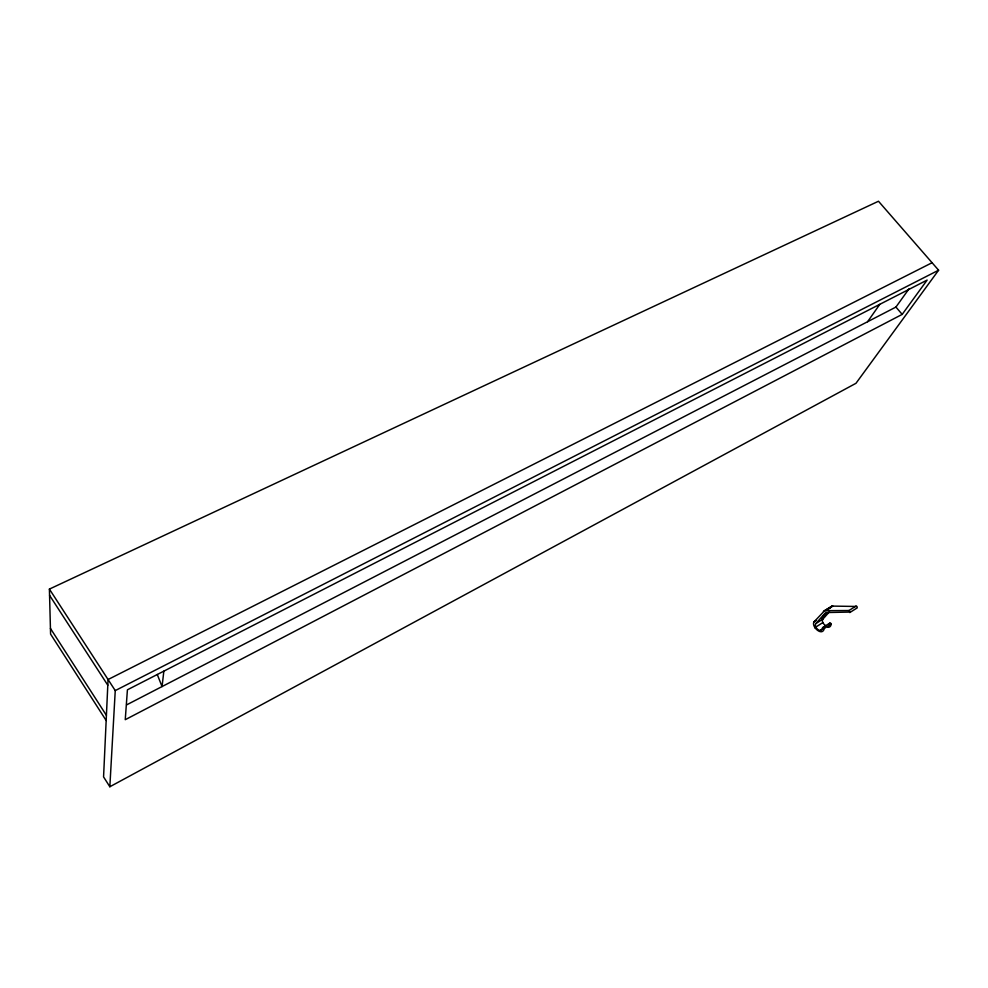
<?xml version="1.0" encoding="UTF-8"?>
<svg xmlns="http://www.w3.org/2000/svg" width="988" height="988" viewBox="0 0 988 988"><rect width="100%" height="100%" fill="white"/><g stroke="black" fill="none" stroke-linecap="round" stroke-linejoin="round"><path stroke-width="1.48" d="M109.841 786.757L115.25 690.6L49.4 589.095L878.48 201.243L938.6 270.206L855.979 383.295L109.841 786.757L103.567 776.901L108.063 679.534L932.079 262.722M163.847 671.148L162.057 686.574L157.265 674.471M819.978 630.554A7.484 4.298 56.7 0 0 822.584 627.676L823.375 627.355L824.078 628.615A7.731 4.446 56.6 0 1 815.668 628.578L814.828 627.454A5.088 2.915 56.6 0 1 814.075 621.823L824.622 610.683L848.988 610.522L850.211 612.054L826.487 612.548A4.644 2.692 56.6 0 0 825.202 613.091L815.829 623.576A4.174 2.396 56.6 0 0 815.816 627.047A5.249 3.013 56.6 0 0 819.978 630.554L823.498 628.319M829.475 623.996A7.459 4.323 56.6 0 0 829.636 623.206L830.414 622.885L831.13 624.132A7.706 4.458 56.6 0 1 827.66 627.294M867.588 321.73L879.789 304.341M126.625 704.876L895.931 307.07L909.17 288.607M902.192 314.382L927.139 280.073L127.415 689.809L125.254 719.696L902.192 314.382L895.931 307.07M828.623 608.979L832.341 606.101L857.004 606.471L857.238 607.867L849.754 612.572M815.829 623.576L822.868 619.13L829.475 611.77M848.988 610.522L856.151 605.965M822.584 627.676L829.636 623.206M824.078 628.615L831.13 624.132M815.816 627.047L822.831 622.601A4.162 2.408 56.5 0 1 822.868 619.13M814.075 621.823L816.421 620.341M823.399 611.337L831.723 606.212M824.819 610.633L832.341 606.101M825.672 610.547L832.785 606.076M115.25 690.6L938.6 270.206M815.483 628.331L814.828 627.454M49.561 595.332L107.803 685.215M50.437 628.417L106.408 715.337M106.173 720.511L50.586 634.111L49.4 589.095M826.277 625.873A5.236 3.026 56.5 0 1 822.831 622.601M822.806 616.29L826.017 613.968L822.806 616.29M822.016 618.377L825.202 616.067L822.016 618.377"/></g></svg>
